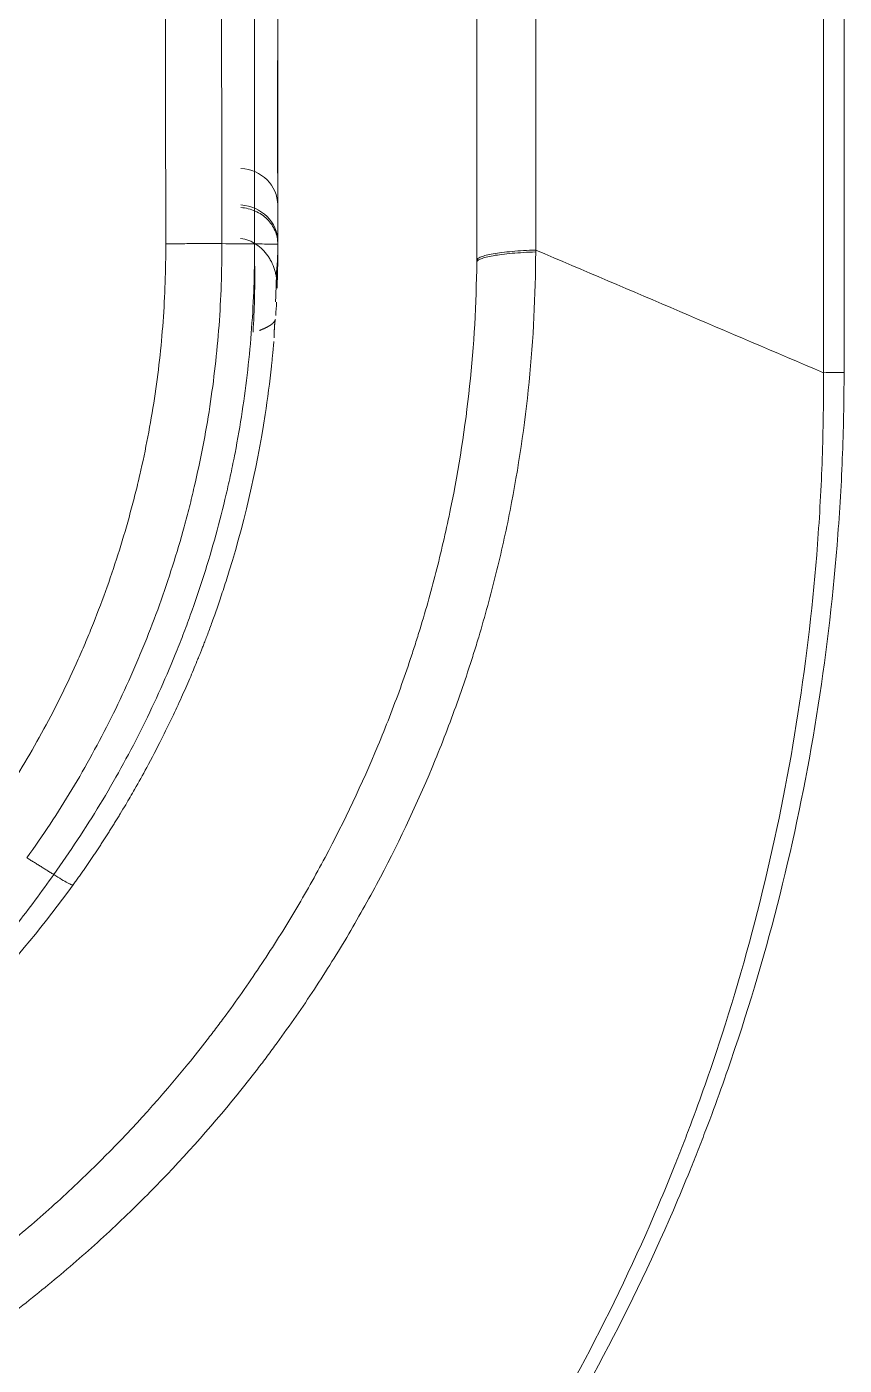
# Model space of a CAD drawing. Header units: inches. Extents: x 3778 to 56227, y -16914 to 35091.
# Drawn here: x 43233.87 to 43244.13, y -12686.09 to -12669.28 of the extents above; entities that cross this region are included whole.
import ezdxf

# ---------------------------------------------------------------- set-up
doc = ezdxf.new("R2010")
doc.units = ezdxf.units.IN
doc.header["$LTSCALE"] = 100
doc.header["$MEASUREMENT"] = 0
doc.layers.add('2-con', color=2, linetype='Continuous')
doc.layers.add('mark-B', color=2, linetype='Continuous', lineweight=20)

# ---------------------------------------------------------------- blocks, each defined once
blk = doc.blocks.new('무풍1WAY 대형')
at = {"layer": 'mark-B'}
blk.add_line((-556.208, -406.867), (-556.208, -406.843), dxfattribs=at)
for centre, major_axis, ratio, start_param, end_param in [((-552.47, -406.972), (0.498, 0.002), 0.927181, 3.141845, 4.639709), ((-552.469, -407.432), (0.498, 0.001), 0.92732, 3.141849, 4.640646)]:
    blk.add_ellipse(centre, major_axis=major_axis, ratio=ratio, start_param=start_param, end_param=end_param, dxfattribs=at)
for points, knots in [([(-560.08, -405.33), (-560.08, -404.968), (-560.072, -404.606), (-560.051, -404.063), (-560.042, -403.882), (-560.02, -403.521), (-560.007, -403.34), (-559.935, -402.439), (-559.849, -401.724), (-559.621, -400.306), (-559.479, -399.604), (-559.138, -398.211), (-558.939, -397.521), (-558.596, -396.495), (-558.475, -396.155), (-558.313, -395.731), (-558.28, -395.647), (-558.214, -395.478), (-558.18, -395.394), (-558.078, -395.141), (-558.008, -394.974), (-557.65, -394.143), (-557.336, -393.494), (-556.655, -392.225), (-556.287, -391.606), (-555.692, -390.702), (-555.487, -390.404), (-555.167, -389.964), (-555.005, -389.746), (-554.838, -389.53), (-554.726, -389.387), (-554.669, -389.315), (-554.157, -388.676), (-553.678, -388.134), (-552.668, -387.101), (-552.138, -386.611), (-551.303, -385.918), (-551.018, -385.693), (-550.58, -385.368), (-550.432, -385.261), (-550.208, -385.104), (-550.133, -385.052), (-549.982, -384.95), (-549.603, -384.696), (-548.909, -384.265), (-547.956, -383.747), (-546.977, -383.285), (-546.306, -383.015), (-545.626, -382.764), (-545.281, -382.648), (-544.844, -382.516), (-544.756, -382.49), (-544.58, -382.439), (-544.492, -382.415), (-544.227, -382.343), (-544.05, -382.298), (-543.518, -382.17), (-542.806, -382.022), (-541.728, -381.864), (-541.004, -381.8), (-540.277, -381.757), (-539.912, -381.746), (-539.546, -381.746)], [0, 0, 0, 0, 0.03125, 0.03125, 0.046875, 0.046875, 0.0625, 0.0625, 0.125, 0.125, 0.1875, 0.1875, 0.25, 0.25, 0.28125, 0.28125, 0.289063, 0.289063, 0.296875, 0.296875, 0.3125, 0.3125, 0.375, 0.375, 0.4375, 0.4375, 0.46875, 0.46875, 0.484375, 0.492188, 0.492188, 0.5, 0.5, 0.5625, 0.5625, 0.625, 0.625, 0.65625, 0.65625, 0.671875, 0.671875, 0.679688, 0.679688, 0.6875, 0.71875, 0.75, 0.78125, 0.8125, 0.8125, 0.84375, 0.84375, 0.851563, 0.851563, 0.859375, 0.859375, 0.875, 0.875, 0.90625, 0.9375, 0.96875, 0.96875, 1, 1, 1, 1]), ([(-539.546, -381.867), (-539.551, -381.867), (-539.557, -381.867), (-539.569, -381.867), (-539.586, -381.867), (-539.625, -381.867), (-539.705, -381.868), (-539.864, -381.869), (-540.181, -381.876), (-540.452, -381.888), (-540.993, -381.92), (-541.712, -381.984), (-542.781, -382.142), (-543.488, -382.289), (-544.016, -382.416), (-544.192, -382.461), (-544.454, -382.533), (-544.542, -382.557), (-544.717, -382.607), (-545.152, -382.736), (-545.579, -382.88), (-546.254, -383.13), (-546.92, -383.4), (-547.567, -383.707), (-548.206, -384.032), (-548.835, -384.376), (-549.447, -384.757), (-549.823, -385.007), (-549.898, -385.058), (-550.048, -385.16), (-550.122, -385.212), (-550.345, -385.369), (-550.491, -385.475), (-550.925, -385.799), (-551.207, -386.022), (-552.034, -386.713), (-552.558, -387.201), (-553.556, -388.23), (-554.029, -388.77), (-554.535, -389.406), (-554.591, -389.477), (-554.701, -389.62), (-554.866, -389.835), (-555.026, -390.053), (-555.341, -390.491), (-555.544, -390.787), (-556.13, -391.687), (-556.492, -392.303), (-557.162, -393.566), (-557.469, -394.212), (-557.82, -395.038), (-557.889, -395.204), (-557.989, -395.455), (-558.022, -395.539), (-558.087, -395.707), (-558.247, -396.127), (-558.396, -396.55), (-558.73, -397.57), (-558.924, -398.256), (-559.254, -399.64), (-559.392, -400.338), (-559.611, -401.746), (-559.693, -402.456), (-559.76, -403.351), (-559.772, -403.53), (-559.791, -403.889), (-559.808, -404.248), (-559.819, -404.697), (-559.822, -405.011), (-559.823, -405.168), (-559.823, -405.247), (-559.823, -405.286), (-559.823, -405.303), (-559.823, -405.314), (-559.823, -405.32), (-559.823, -405.326)], [0, 0, 0, 0, 0.000488, 0.000488, 0.000977, 0.001953, 0.003906, 0.007812, 0.015625, 0.03125, 0.03125, 0.0625, 0.09375, 0.125, 0.125, 0.140625, 0.140625, 0.148437, 0.148437, 0.15625, 0.1875, 0.1875, 0.21875, 0.25, 0.25, 0.28125, 0.3125, 0.3125, 0.320312, 0.320312, 0.328125, 0.328125, 0.34375, 0.34375, 0.375, 0.375, 0.4375, 0.4375, 0.5, 0.5, 0.507812, 0.507812, 0.515625, 0.53125, 0.53125, 0.5625, 0.5625, 0.625, 0.625, 0.6875, 0.6875, 0.703125, 0.703125, 0.710938, 0.710938, 0.71875, 0.75, 0.75, 0.8125, 0.8125, 0.875, 0.875, 0.9375, 0.9375, 0.953125, 0.953125, 0.96875, 0.984375, 0.992187, 0.996094, 0.998047, 0.999023, 0.999512, 0.999512, 1, 1, 1, 1]), ([(-556.207, -406.843), (-556.205, -406.295), (-556.178, -405.75), (-556.07, -404.667), (-555.991, -404.13), (-555.833, -403.329), (-555.714, -402.797), (-555.57, -402.269), (-555.472, -401.94), (-555.452, -401.875), (-555.411, -401.744), (-555.348, -401.548), (-555.282, -401.354), (-555.146, -400.968), (-555.049, -400.713), (-554.739, -399.959), (-554.51, -399.468), (-554.13, -398.748), (-553.866, -398.274), (-553.434, -397.58), (-553.121, -397.13), (-552.918, -396.852), (-552.877, -396.796), (-552.795, -396.686), (-552.67, -396.522), (-552.542, -396.361), (-552.112, -395.829), (-551.748, -395.423), (-551.174, -394.843), (-550.783, -394.466), (-550.168, -393.929), (-549.526, -393.42), (-549.079, -393.1), (-548.794, -392.907), (-548.736, -392.868), (-548.621, -392.792), (-548.448, -392.679), (-548.04, -392.424), (-547.684, -392.22), (-546.963, -391.83), (-546.472, -391.595), (-545.718, -391.279), (-545.464, -391.179), (-544.951, -390.993), (-544.691, -390.905), (-544.167, -390.743), (-543.902, -390.669), (-543.567, -390.583), (-543.5, -390.567), (-543.365, -390.534), (-543.164, -390.487), (-542.962, -390.444), (-542.287, -390.307), (-541.743, -390.225), (-540.65, -390.115), (-540.1, -390.087), (-539.546, -390.086)], [0, 0, 0, 0, 0.0625, 0.0625, 0.125, 0.125, 0.15625, 0.1875, 0.1875, 0.195313, 0.195313, 0.203125, 0.21875, 0.21875, 0.25, 0.25, 0.3125, 0.3125, 0.34375, 0.375, 0.40625, 0.40625, 0.414063, 0.414063, 0.421875, 0.4375, 0.4375, 0.5, 0.5, 0.53125, 0.5625, 0.59375, 0.625, 0.625, 0.632813, 0.632813, 0.640625, 0.65625, 0.6875, 0.6875, 0.75, 0.75, 0.78125, 0.78125, 0.8125, 0.8125, 0.84375, 0.84375, 0.851563, 0.851563, 0.859375, 0.875, 0.875, 0.9375, 0.9375, 1, 1, 1, 1]), ([(-539.551, -390.772), (-540.077, -390.773), (-541.123, -390.826), (-542.157, -390.983), (-542.799, -391.113), (-542.991, -391.155), (-543.183, -391.2), (-543.311, -391.231), (-543.375, -391.247), (-543.693, -391.328), (-543.945, -391.399), (-544.444, -391.553), (-544.69, -391.637), (-545.179, -391.814), (-545.42, -391.909), (-546.137, -392.21), (-546.605, -392.434), (-547.291, -392.805), (-547.629, -392.999), (-548.018, -393.242), (-548.183, -393.349), (-548.292, -393.422), (-548.347, -393.458), (-548.618, -393.642), (-549.044, -393.946), (-549.655, -394.43), (-550.241, -394.941), (-550.615, -395.299), (-551.162, -395.85), (-551.509, -396.236), (-551.921, -396.741), (-552.042, -396.895), (-552.162, -397.051), (-552.241, -397.155), (-552.28, -397.208), (-552.474, -397.472), (-552.623, -397.686), (-552.911, -398.12), (-553.049, -398.339), (-553.314, -398.784), (-553.441, -399.01), (-553.805, -399.694), (-554.026, -400.161), (-554.325, -400.878), (-554.419, -401.12), (-554.551, -401.487), (-554.615, -401.672), (-554.676, -401.858), (-554.716, -401.983), (-554.735, -402.045), (-554.831, -402.358), (-554.901, -402.609), (-555.029, -403.114), (-555.087, -403.367), (-555.243, -404.129), (-555.323, -404.64), (-555.432, -405.671), (-555.462, -406.191), (-555.467, -406.714)], [0, 0, 0, 0, 0.0625, 0.125, 0.125, 0.140625, 0.148438, 0.148438, 0.15625, 0.15625, 0.1875, 0.1875, 0.21875, 0.21875, 0.25, 0.25, 0.3125, 0.3125, 0.34375, 0.359375, 0.367188, 0.367188, 0.375, 0.375, 0.40625, 0.4375, 0.46875, 0.5, 0.5, 0.5625, 0.5625, 0.578125, 0.585938, 0.585938, 0.59375, 0.59375, 0.625, 0.625, 0.65625, 0.65625, 0.6875, 0.6875, 0.75, 0.75, 0.78125, 0.78125, 0.796875, 0.804688, 0.804688, 0.8125, 0.8125, 0.84375, 0.84375, 0.875, 0.875, 0.9375, 0.9375, 1, 1, 1, 1]), ([(-539.545, -393.414), (-539.813, -393.415), (-540.08, -393.424), (-540.413, -393.446), (-540.48, -393.451), (-540.612, -393.462), (-540.811, -393.479), (-541.008, -393.502), (-541.4, -393.552), (-541.659, -393.594), (-542.172, -393.692), (-542.425, -393.748), (-542.928, -393.876), (-543.178, -393.947), (-543.548, -394.065), (-543.733, -394.126), (-543.916, -394.192), (-544.038, -394.238), (-544.098, -394.26), (-544.28, -394.331), (-544.4, -394.379), (-544.637, -394.48), (-544.754, -394.531), (-545.103, -394.692), (-545.331, -394.806), (-545.78, -395.046), (-546, -395.173), (-546.433, -395.439), (-546.646, -395.579), (-547.065, -395.871), (-547.271, -396.023), (-547.575, -396.262), (-547.676, -396.344), (-547.875, -396.51), (-547.974, -396.595), (-548.266, -396.854), (-548.455, -397.032), (-548.823, -397.399), (-549.002, -397.588), (-549.349, -397.978), (-549.517, -398.179), (-549.843, -398.592), (-550.001, -398.805), (-550.153, -399.023)], [0, 0, 0, 0, 0.0625, 0.0625, 0.078125, 0.078125, 0.09375, 0.125, 0.125, 0.1875, 0.1875, 0.25, 0.25, 0.3125, 0.3125, 0.34375, 0.359375, 0.359375, 0.375, 0.375, 0.40625, 0.40625, 0.4375, 0.4375, 0.5, 0.5, 0.5625, 0.5625, 0.625, 0.625, 0.6875, 0.6875, 0.71875, 0.71875, 0.75, 0.75, 0.8125, 0.8125, 0.875, 0.875, 0.9375, 0.9375, 1, 1, 1, 1]), ([(-552.318, -402.709), (-552.306, -402.67), (-552.281, -402.594), (-552.245, -402.485), (-552.21, -402.383), (-552.177, -402.288), (-552.145, -402.2), (-552.116, -402.119), (-552.088, -402.046), (-552.063, -401.979), (-552.04, -401.919), (-552.019, -401.866), (-552.001, -401.82), (-551.985, -401.78), (-551.972, -401.747), (-551.961, -401.722), (-551.926, -401.634), (-551.86, -401.477), (-551.757, -401.242), (-551.639, -400.988), (-551.494, -400.693), (-551.337, -400.392), (-551.185, -400.118), (-551.073, -399.925), (-551.002, -399.807), (-550.958, -399.735), (-550.927, -399.685), (-550.895, -399.634), (-550.864, -399.584), (-550.832, -399.533), (-550.8, -399.483), (-550.768, -399.433), (-550.735, -399.383), (-550.702, -399.334), (-550.669, -399.284), (-550.636, -399.235), (-550.603, -399.185), (-550.569, -399.136), (-550.535, -399.087), (-550.501, -399.038), (-550.467, -398.989), (-550.432, -398.941), (-550.409, -398.908), (-550.397, -398.892)], [0, 0, 0, 0, 0.028527, 0.055353, 0.080481, 0.103911, 0.125646, 0.145687, 0.164035, 0.180691, 0.195656, 0.20893, 0.220513, 0.230407, 0.238612, 0.245127, 0.249953, 0.304499, 0.364352, 0.429518, 0.500004, 0.594079, 0.667116, 0.719092, 0.74998, 0.763843, 0.777708, 0.791577, 0.805448, 0.819322, 0.833199, 0.847079, 0.860963, 0.87485, 0.88874, 0.902634, 0.916532, 0.930433, 0.944338, 0.958248, 0.972161, 0.986078, 1, 1, 1, 1]), ([(-550.153, -399.023), (-550.19, -399), (-550.223, -398.979), (-550.282, -398.943), (-550.307, -398.929), (-550.349, -398.907), (-550.365, -398.899), (-550.388, -398.89), (-550.395, -398.89), (-550.397, -398.892)], [0, 0, 0, 0, 0.25, 0.25, 0.5, 0.5, 0.75, 0.75, 1, 1, 1, 1]), ([(-550.153, -399.023), (-550.256, -399.167), (-550.356, -399.312), (-550.55, -399.605), (-550.644, -399.753), (-550.916, -400.204), (-551.086, -400.51), (-551.401, -401.137), (-551.546, -401.458), (-551.713, -401.866), (-551.745, -401.948), (-551.809, -402.113), (-551.839, -402.196), (-551.929, -402.445), (-551.986, -402.612), (-552.146, -403.115), (-552.239, -403.455), (-552.34, -403.885), (-552.359, -403.971), (-552.396, -404.144), (-552.414, -404.23), (-552.464, -404.49), (-552.494, -404.664), (-552.574, -405.186), (-552.613, -405.535), (-552.652, -406.061), (-552.662, -406.237), (-552.671, -406.501), (-552.674, -406.633), (-552.676, -406.81), (-552.677, -406.898), (-552.677, -406.943)], [0, 0, 0, 0, 0.0625, 0.0625, 0.125, 0.125, 0.25, 0.25, 0.375, 0.375, 0.40625, 0.40625, 0.4375, 0.4375, 0.5, 0.5, 0.625, 0.625, 0.65625, 0.65625, 0.6875, 0.6875, 0.75, 0.75, 0.875, 0.875, 0.9375, 0.9375, 0.96875, 0.984375, 1, 1, 1, 1]), ([(-552.264, -406.947), (-552.266, -406.602), (-552.255, -406.26), (-552.204, -405.577), (-552.127, -404.898), (-551.997, -404.226), (-551.899, -403.807), (-551.879, -403.724), (-551.837, -403.557), (-551.771, -403.308), (-551.698, -403.061), (-551.542, -402.57), (-551.426, -402.247), (-551.266, -401.849), (-551.233, -401.77), (-551.165, -401.612), (-551.131, -401.533), (-551.025, -401.298), (-550.952, -401.143), (-550.722, -400.683), (-550.558, -400.383), (-550.205, -399.797), (-550.017, -399.511), (-549.816, -399.233)], [0, 0, 0, 0, 0.125, 0.125, 0.25, 0.375, 0.375, 0.40625, 0.40625, 0.4375, 0.5, 0.5, 0.625, 0.625, 0.65625, 0.65625, 0.6875, 0.6875, 0.75, 0.75, 0.875, 0.875, 1, 1, 1, 1]), ([(-549.257, -399.61), (-549.447, -399.876), (-549.624, -400.149), (-549.956, -400.707), (-550.111, -400.992), (-550.326, -401.43), (-550.395, -401.577), (-550.495, -401.801), (-550.527, -401.876), (-550.59, -402.026), (-550.621, -402.102), (-550.772, -402.481), (-550.881, -402.787), (-551.027, -403.254), (-551.073, -403.41), (-551.137, -403.647), (-551.158, -403.726), (-551.197, -403.884), (-551.217, -403.963), (-551.308, -404.361), (-551.431, -405), (-551.503, -405.645), (-551.551, -406.293), (-551.562, -406.618), (-551.56, -406.945)], [0, 0, 0, 0, 0.125, 0.125, 0.25, 0.25, 0.3125, 0.3125, 0.34375, 0.34375, 0.375, 0.375, 0.5, 0.5, 0.5625, 0.5625, 0.59375, 0.59375, 0.625, 0.625, 0.75, 0.875, 0.875, 1, 1, 1, 1]), ([(-552.889, -405.409), (-552.867, -405.206), (-552.841, -405.003), (-552.701, -404.093), (-552.536, -403.391), (-552.319, -402.709)], [0, 0, 0, 0, 0.222631, 0.222631, 1, 1, 1, 1]), ([(-560.082, -457.36), (-560.08, -456.82), (-560.079, -456.28), (-560.078, -455.2), (-560.077, -453.58), (-560.078, -451.959), (-560.08, -448.716), (-560.081, -446.553), (-560.082, -440.062), (-560.081, -435.73), (-560.08, -429.226), (-560.079, -427.057), (-560.079, -422.717), (-560.079, -420.546), (-560.079, -416.202), (-560.08, -414.029), (-560.08, -410.768), (-560.08, -409.68), (-560.08, -408.049), (-560.08, -407.505), (-560.08, -406.69), (-560.08, -406.418), (-560.08, -405.874), (-560.08, -405.602), (-560.08, -405.33)], [0, 0, 0, 0, 0.03125, 0.03125, 0.0625, 0.125, 0.125, 0.25, 0.25, 0.5, 0.5, 0.625, 0.625, 0.75, 0.75, 0.875, 0.875, 0.9375, 0.9375, 0.96875, 0.96875, 0.984375, 0.984375, 1, 1, 1, 1]), ([(-559.823, -405.326), (-559.823, -405.598), (-559.823, -405.869), (-559.823, -406.413), (-559.823, -406.685), (-559.823, -407.501), (-559.823, -408.045), (-559.823, -409.676), (-559.823, -410.763), (-559.823, -414.024), (-559.822, -416.197), (-559.822, -420.541), (-559.822, -422.712), (-559.823, -427.053), (-559.823, -429.221), (-559.824, -435.725), (-559.825, -440.057), (-559.824, -446.548), (-559.823, -448.711), (-559.822, -451.954), (-559.821, -453.575), (-559.822, -455.195), (-559.823, -456.275), (-559.823, -456.815), (-559.826, -457.355)], [0, 0, 0, 0, 0.015625, 0.015625, 0.03125, 0.03125, 0.0625, 0.0625, 0.125, 0.125, 0.25, 0.25, 0.375, 0.375, 0.5, 0.5, 0.75, 0.75, 0.875, 0.875, 0.9375, 0.96875, 0.96875, 1, 1, 1, 1]), ([(-552.919, -405.719), (-552.917, -405.704), (-552.916, -405.689), (-552.913, -405.66), (-552.911, -405.631), (-552.908, -405.603), (-552.906, -405.576), (-552.904, -405.562), (-552.9, -405.523), (-552.898, -405.498), (-552.894, -405.463), (-552.893, -405.451), (-552.891, -405.43), (-552.89, -405.419), (-552.889, -405.409)], [0, 0, 0, 0, 0.125, 0.125, 0.25, 0.375, 0.375, 0.5, 0.5, 0.75, 0.75, 0.875, 0.875, 1, 1, 1, 1]), ([(-552.937, -405.993), (-552.936, -405.991), (-552.936, -405.989), (-552.935, -405.984), (-552.934, -405.98), (-552.934, -405.975), (-552.933, -405.97), (-552.932, -405.965), (-552.932, -405.959), (-552.931, -405.953), (-552.93, -405.947), (-552.929, -405.941), (-552.929, -405.934), (-552.928, -405.928), (-552.927, -405.921), (-552.927, -405.913), (-552.926, -405.906), (-552.926, -405.898), (-552.925, -405.89), (-552.925, -405.882), (-552.925, -405.874), (-552.924, -405.865), (-552.924, -405.857), (-552.924, -405.848), (-552.924, -405.839), (-552.924, -405.83), (-552.923, -405.821), (-552.923, -405.812), (-552.923, -405.803), (-552.923, -405.793), (-552.923, -405.784), (-552.923, -405.775), (-552.923, -405.769), (-552.922, -405.766)], [0, 0, 0, 0, 0.018896, 0.038664, 0.05936, 0.081034, 0.103726, 0.127469, 0.152288, 0.178202, 0.205221, 0.233347, 0.262578, 0.2929, 0.324295, 0.356737, 0.390193, 0.424619, 0.459936, 0.496073, 0.532961, 0.570522, 0.608671, 0.64732, 0.686371, 0.725722, 0.765266, 0.80489, 0.844477, 0.883906, 0.923054, 0.961794, 1, 1, 1, 1]), ([(-552.936, -405.992), (-552.935, -405.989), (-552.933, -405.983), (-552.929, -405.975), (-552.924, -405.967), (-552.919, -405.961), (-552.913, -405.955), (-552.908, -405.95), (-552.904, -405.946), (-552.9, -405.942), (-552.896, -405.939), (-552.892, -405.936), (-552.889, -405.933), (-552.885, -405.93), (-552.881, -405.928), (-552.877, -405.925), (-552.873, -405.922), (-552.869, -405.919), (-552.864, -405.917), (-552.86, -405.914), (-552.856, -405.911), (-552.851, -405.909), (-552.847, -405.906), (-552.842, -405.904), (-552.838, -405.901), (-552.833, -405.899), (-552.829, -405.896), (-552.824, -405.894), (-552.819, -405.892), (-552.815, -405.889), (-552.81, -405.887), (-552.805, -405.885), (-552.8, -405.883), (-552.795, -405.88), (-552.791, -405.878), (-552.786, -405.876), (-552.781, -405.874), (-552.776, -405.872), (-552.771, -405.87), (-552.767, -405.868), (-552.762, -405.866), (-552.757, -405.864), (-552.752, -405.862), (-552.747, -405.86), (-552.743, -405.858), (-552.739, -405.856), (-552.738, -405.855)], [0, 0, 0, 0, 0.071092, 0.136237, 0.195431, 0.248671, 0.295956, 0.337283, 0.372656, 0.402078, 0.42556, 0.44812, 0.470213, 0.491843, 0.513015, 0.533737, 0.554014, 0.573853, 0.593262, 0.612248, 0.63082, 0.648986, 0.666756, 0.684141, 0.70115, 0.717797, 0.734092, 0.75005, 0.765684, 0.781009, 0.796042, 0.810799, 0.825298, 0.839557, 0.853597, 0.867438, 0.881101, 0.89461, 0.907986, 0.921255, 0.934441, 0.947568, 0.960662, 0.973748, 0.986853, 1, 1, 1, 1]), ([(-552.68, -406.663), (-552.68, -406.594), (-552.68, -406.525), (-552.678, -406.387), (-552.674, -406.181), (-552.665, -405.974), (-552.658, -405.836)], [0, 0, 0, 0, 0.25, 0.25, 0.5, 1, 1, 1, 1]), ([(-552.94, -406.218), (-552.941, -406.227), (-552.941, -406.246), (-552.942, -406.276), (-552.944, -406.309), (-552.945, -406.349), (-552.946, -406.393), (-552.948, -406.439), (-552.949, -406.482), (-552.95, -406.518), (-552.951, -406.545), (-552.952, -406.564), (-552.952, -406.58), (-552.953, -406.592), (-552.953, -406.6), (-552.953, -406.605), (-552.954, -406.61), (-552.954, -406.615), (-552.954, -406.619), (-552.954, -406.623), (-552.955, -406.627), (-552.955, -406.63), (-552.955, -406.634), (-552.955, -406.637), (-552.956, -406.639), (-552.956, -406.643), (-552.957, -406.648), (-552.958, -406.654), (-552.958, -406.661), (-552.959, -406.667), (-552.96, -406.674), (-552.96, -406.68), (-552.961, -406.687), (-552.961, -406.694), (-552.962, -406.701), (-552.962, -406.708), (-552.963, -406.715), (-552.963, -406.722), (-552.964, -406.73), (-552.964, -406.737), (-552.964, -406.745), (-552.965, -406.752), (-552.965, -406.76), (-552.965, -406.768), (-552.966, -406.776), (-552.966, -406.784), (-552.966, -406.792), (-552.966, -406.8), (-552.967, -406.808), (-552.967, -406.817), (-552.967, -406.825), (-552.967, -406.834), (-552.967, -406.842), (-552.967, -406.851), (-552.968, -406.859), (-552.968, -406.867), (-552.968, -406.876), (-552.968, -406.884), (-552.968, -406.893), (-552.968, -406.902), (-552.968, -406.91), (-552.968, -406.919), (-552.968, -406.928), (-552.968, -406.934), (-552.968, -406.937)], [0, 0, 0, 0, 0.035893, 0.076126, 0.120707, 0.169645, 0.234484, 0.295886, 0.353864, 0.408435, 0.436869, 0.462121, 0.484196, 0.503101, 0.510101, 0.516805, 0.523218, 0.529346, 0.535199, 0.540785, 0.546115, 0.551201, 0.556057, 0.5607, 0.565146, 0.569418, 0.579752, 0.590128, 0.600548, 0.611014, 0.621528, 0.632094, 0.642713, 0.653388, 0.66412, 0.674913, 0.685768, 0.696688, 0.707675, 0.71873, 0.729856, 0.741055, 0.752329, 0.763679, 0.775108, 0.786617, 0.798209, 0.809885, 0.821647, 0.833496, 0.845434, 0.857463, 0.869585, 0.881105, 0.892585, 0.904151, 0.915806, 0.927551, 0.939386, 0.951315, 0.963338, 0.975456, 0.987672, 1, 1, 1, 1]), ([(-552.968, -406.844), (-552.968, -406.843), (-552.968, -406.842), (-552.968, -406.84), (-552.968, -406.836), (-552.968, -406.828), (-552.968, -406.811), (-552.968, -406.778), (-552.967, -406.711), (-552.965, -406.579), (-552.962, -406.465), (-552.959, -406.389)], [0, 0, 0, 0, 0.007812, 0.007812, 0.015625, 0.03125, 0.0625, 0.125, 0.25, 0.5, 1, 1, 1, 1]), ([(-552.501, -407.012), (-552.536, -407.008), (-552.571, -406.999), (-552.62, -406.98), (-552.636, -406.973), (-552.668, -406.956), (-552.683, -406.947), (-552.727, -406.918), (-552.754, -406.895), (-552.792, -406.858), (-552.803, -406.844), (-552.826, -406.817), (-552.836, -406.803), (-552.856, -406.774), (-552.865, -406.76), (-552.883, -406.729), (-552.891, -406.713), (-552.913, -406.665), (-552.925, -406.632), (-552.939, -406.582), (-552.943, -406.565), (-552.95, -406.53), (-552.953, -406.513), (-552.959, -406.46), (-552.96, -406.425), (-552.959, -406.389)], [0, 0, 0, 0, 0.125, 0.125, 0.1875, 0.1875, 0.25, 0.25, 0.375, 0.375, 0.4375, 0.4375, 0.5, 0.5, 0.5625, 0.5625, 0.625, 0.625, 0.75, 0.75, 0.8125, 0.8125, 0.875, 0.875, 1, 1, 1, 1]), ([(-555.468, -406.739), (-555.468, -406.746), (-555.472, -406.753), (-555.49, -406.767), (-555.503, -406.774), (-555.538, -406.788), (-555.56, -406.795), (-555.611, -406.808), (-555.641, -406.814), (-555.707, -406.825), (-555.744, -406.831), (-555.823, -406.841), (-555.866, -406.845), (-555.957, -406.853), (-556.004, -406.857), (-556.104, -406.863), (-556.155, -406.865), (-556.208, -406.867)], [0, 0, 0, 0, 0.125, 0.125, 0.25, 0.25, 0.375, 0.375, 0.5, 0.5, 0.625, 0.625, 0.75, 0.75, 0.875, 0.875, 1, 1, 1, 1]), ([(-556.207, -432.543), (-556.207, -428.272), (-556.207, -423.996), (-556.207, -417.577), (-556.207, -415.436), (-556.207, -412.224), (-556.208, -411.153), (-556.207, -409.546), (-556.207, -409.01), (-556.208, -408.341), (-556.208, -408.207), (-556.208, -407.939), (-556.208, -407.805), (-556.207, -407.537), (-556.207, -407.403), (-556.207, -407.202), (-556.207, -407.102), (-556.207, -406.984), (-556.207, -406.934), (-556.207, -406.901), (-556.207, -406.884), (-556.208, -406.867)], [0, 0, 0, 0, 0.5, 0.5, 0.75, 0.75, 0.875, 0.875, 0.9375, 0.9375, 0.953125, 0.953125, 0.96875, 0.96875, 0.984375, 0.984375, 0.992188, 0.996094, 0.998047, 0.998047, 1, 1, 1, 1]), ([(-555.468, -406.715), (-555.468, -406.722), (-555.472, -406.729), (-555.49, -406.744), (-555.503, -406.751), (-555.538, -406.764), (-555.56, -406.771), (-555.611, -406.784), (-555.641, -406.79), (-555.707, -406.802), (-555.744, -406.807), (-555.823, -406.817), (-555.866, -406.822), (-555.957, -406.83), (-556.004, -406.833), (-556.103, -406.839), (-556.155, -406.842), (-556.207, -406.843)], [0, 0, 0, 0, 0.125, 0.125, 0.25, 0.25, 0.375, 0.375, 0.5, 0.5, 0.625, 0.625, 0.75, 0.75, 0.875, 0.875, 1, 1, 1, 1]), ([(-552.968, -406.938), (-552.968, -406.907), (-552.968, -406.876), (-552.968, -406.844), (-552.968, -406.844), (-552.968, -406.844)], [0, 0, 0, 0, 0.999862, 0.999862, 1, 1, 1, 1]), ([(-552.677, -406.944), (-552.723, -406.943), (-552.764, -406.943), (-552.837, -406.942), (-552.868, -406.942), (-552.917, -406.941), (-552.936, -406.941), (-552.962, -406.939), (-552.968, -406.939), (-552.968, -406.938)], [0, 0, 0, 0, 0.25, 0.25, 0.5, 0.5, 0.75, 0.75, 1, 1, 1, 1]), ([(-552.505, -407.4), (-552.536, -407.398), (-552.567, -407.393), (-552.627, -407.379), (-552.656, -407.369), (-552.713, -407.344), (-552.739, -407.329), (-552.789, -407.295), (-552.813, -407.276), (-552.855, -407.234), (-552.874, -407.211), (-552.908, -407.162), (-552.922, -407.137), (-552.945, -407.083), (-552.953, -407.055), (-552.965, -406.999), (-552.968, -406.97), (-552.968, -406.941)], [0, 0, 0, 0, 0.125, 0.125, 0.25, 0.25, 0.375, 0.375, 0.5, 0.5, 0.625, 0.625, 0.75, 0.75, 0.875, 0.875, 1, 1, 1, 1]), ([(-552.967, -407.434), (-552.967, -407.395), (-552.967, -407.357), (-552.967, -407.28), (-552.967, -407.242), (-552.968, -407.127), (-552.968, -407.05), (-552.968, -406.973)], [0, 0, 0, 0, 0.25017, 0.25017, 0.500338, 0.500338, 1, 1, 1, 1]), ([(-552.677, -406.943), (-552.675, -407.395), (-552.675, -407.847), (-552.674, -408.751), (-552.674, -409.203), (-552.675, -410.557), (-552.677, -411.459), (-552.677, -412.586), (-552.677, -412.811), (-552.677, -413.261), (-552.677, -413.486), (-552.677, -414.161), (-552.677, -414.611), (-552.677, -415.958), (-552.677, -416.855), (-552.677, -417.749)], [0, 0, 0, 0, 0.125, 0.125, 0.25, 0.25, 0.5, 0.5, 0.5625, 0.5625, 0.625, 0.625, 0.75, 0.75, 1, 1, 1, 1]), ([(-552.265, -417.809), (-552.265, -417.359), (-552.265, -416.909), (-552.265, -416.008), (-552.265, -415.557), (-552.264, -414.203), (-552.264, -413.299), (-552.263, -411.94), (-552.263, -411.487), (-552.262, -410.58), (-552.262, -410.126), (-552.263, -408.764), (-552.264, -407.856), (-552.265, -406.947)], [0, 0, 0, 0, 0.125, 0.125, 0.25, 0.25, 0.5, 0.5, 0.625, 0.625, 0.75, 0.75, 1, 1, 1, 1]), ([(-552.264, -406.947), (-552.218, -406.947), (-552.167, -406.947), (-552.059, -406.947), (-552.001, -406.947), (-551.881, -406.947), (-551.818, -406.947), (-551.69, -406.946), (-551.625, -406.946), (-551.56, -406.945)], [0, 0, 0, 0, 0.25, 0.25, 0.5, 0.5, 0.75, 0.75, 1, 1, 1, 1]), ([(-551.561, -406.945), (-551.559, -407.858), (-551.559, -408.77), (-551.558, -410.138), (-551.558, -410.593), (-551.558, -411.504), (-551.559, -411.959), (-551.559, -413.323), (-551.56, -414.231), (-551.561, -415.59), (-551.561, -416.043), (-551.561, -416.948), (-551.561, -417.4), (-551.561, -417.851)], [0, 0, 0, 0, 0.25, 0.25, 0.375, 0.375, 0.5, 0.5, 0.75, 0.75, 0.875, 0.875, 1, 1, 1, 1]), ([(-555.468, -407.081), (-555.468, -411.301), (-555.468, -415.519), (-555.468, -421.841), (-555.468, -423.947), (-555.468, -427.105), (-555.468, -428.157), (-555.468, -430.262), (-555.468, -431.314), (-555.468, -432.365)], [0, 0, 0, 0, 0.5, 0.5, 0.75, 0.75, 0.875, 0.875, 1, 1, 1, 1]), ([(-552.97, -412.81), (-552.97, -412.642), (-552.97, -412.474), (-552.97, -410.563), (-552.97, -408.815), (-552.97, -407.066)], [0, 0, 0, 0, 0.087907, 0.087907, 1, 1, 1, 1])]:
    blk.add_open_spline(points, degree=3, knots=knots, dxfattribs=at)
for points, degree in [([(-550.398, -398.892), (-550.049, -398.409), (-549.671, -397.954), (-549.269, -397.528)], 3), ([(-549.815, -399.233), (-550.153, -399.023)], 1), ([(-559.823, -405.326), (-559.906, -405.329), (-559.993, -405.33), (-560.08, -405.33)], 3), ([(-556.208, -406.867), (-557.413, -406.353), (-558.618, -405.839), (-559.823, -405.326)], 3), ([(-552.952, -406.214), (-552.949, -406.157), (-552.946, -406.1), (-552.942, -406.044)], 3), ([(-555.468, -406.715), (-555.468, -406.723), (-555.468, -406.731), (-555.468, -406.739)], 3), ([(-555.468, -406.739), (-555.468, -406.783), (-555.468, -406.827), (-555.468, -406.872)], 3), ([(-555.468, -406.872), (-555.468, -406.941), (-555.468, -407.011), (-555.468, -407.08)], 3), ([(-552.968, -406.937), (-552.968, -406.98), (-552.968, -407.022), (-552.968, -407.066)], 3), ([(-552.968, -406.973), (-552.968, -406.963), (-552.968, -406.952), (-552.968, -406.941)], 3), ([(-552.265, -406.947), (-552.402, -406.946), (-552.54, -406.944), (-552.677, -406.943)], 3), ([(-555.468, -407.08), (-555.468, -407.08), (-555.468, -407.08), (-555.468, -407.081)], 3), ([(-552.967, -409.96), (-552.966, -409.118), (-552.965, -408.275), (-552.967, -407.434)], 3)]:
    blk.add_open_spline(points, degree=degree, dxfattribs=at)
blk = doc.blocks.new('dpdjzjs')
at = {"layer": 'mark-B', "rotation": 180}
blk.add_blockref('무풍1WAY 대형', (178654.915, 88751.491), dxfattribs=at)

msp = doc.modelspace()

# ---------------------------------------------------------------- block references
at = {"layer": '2-con'}
msp.add_blockref('dpdjzjs', (-135970.865, -101830.442), dxfattribs=at)

doc.saveas('drawing.dxf')
